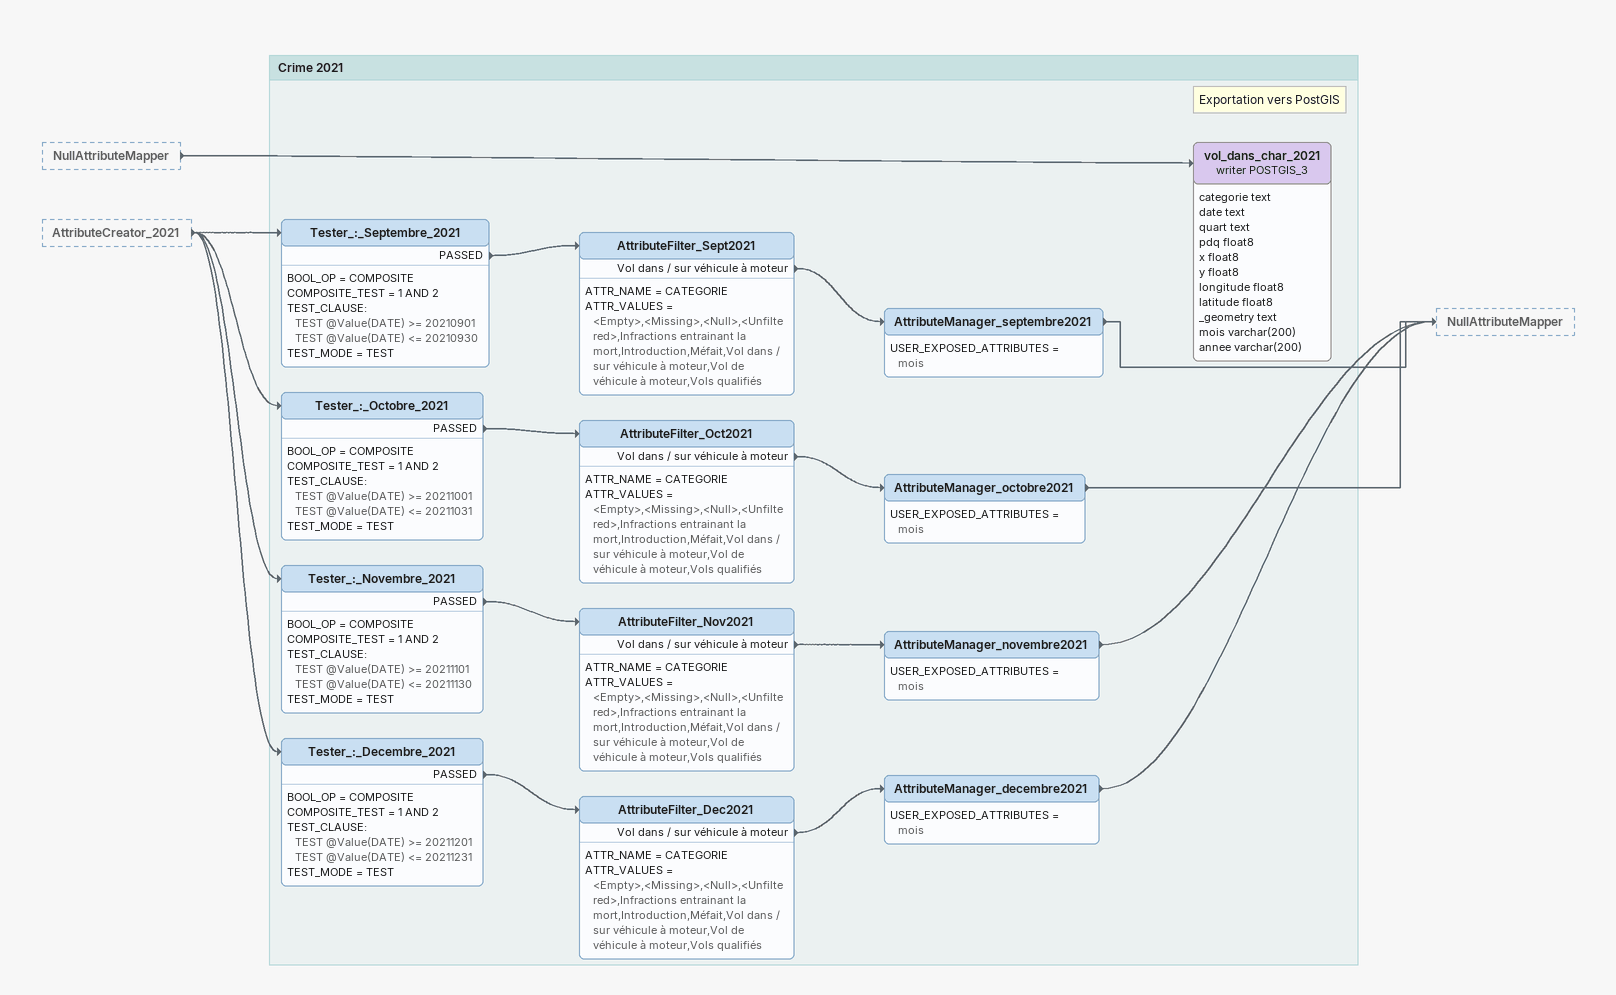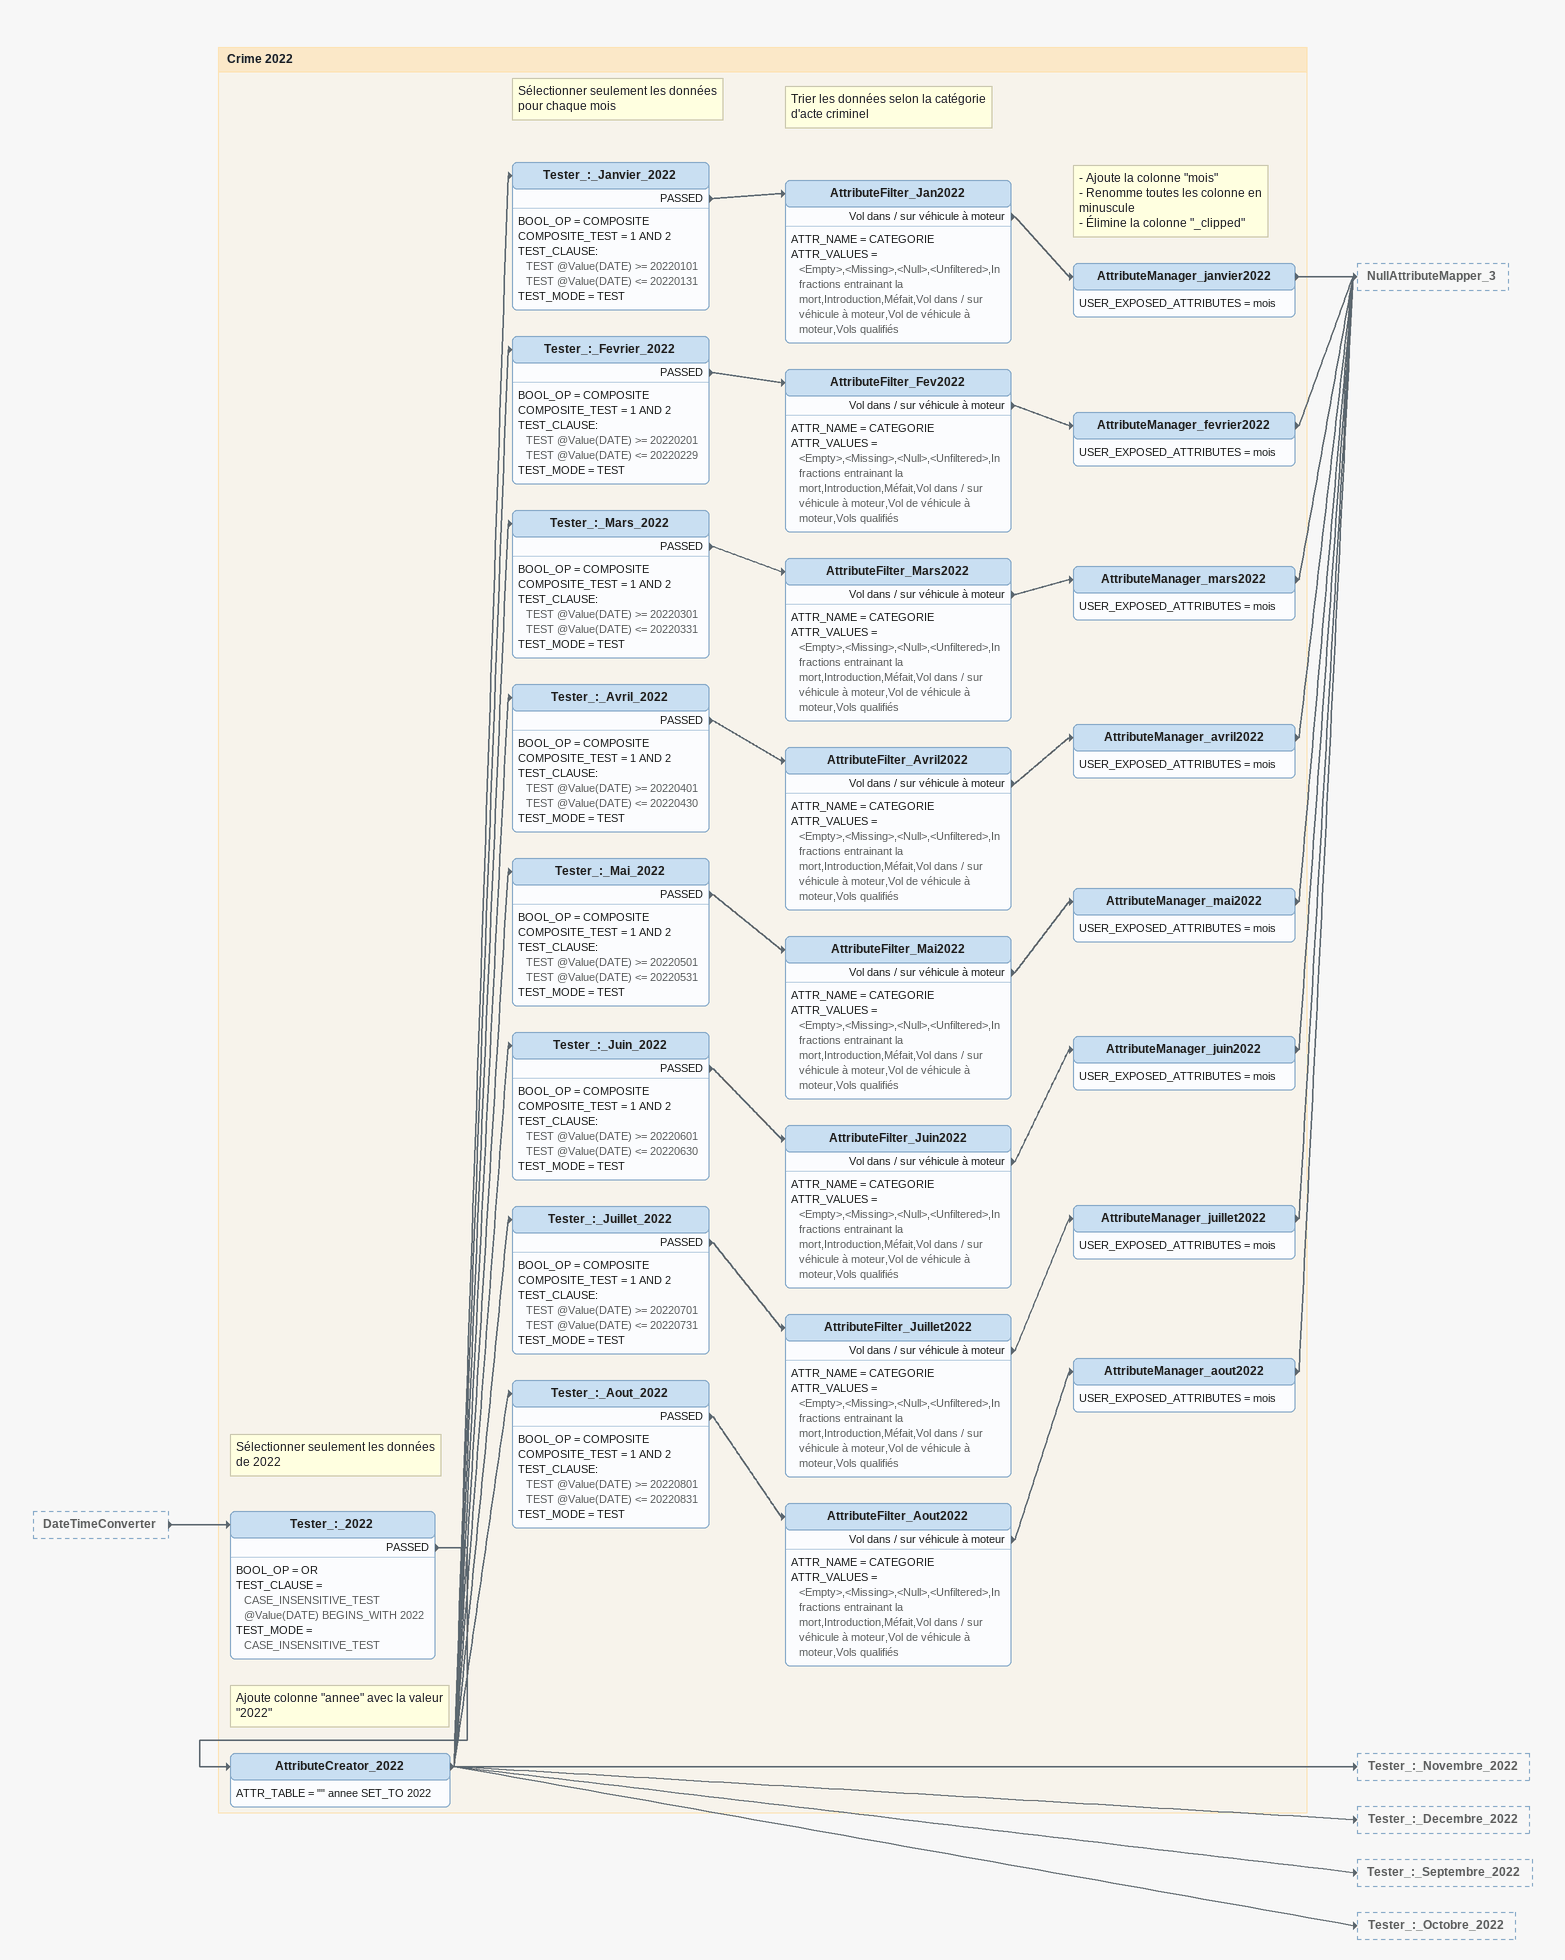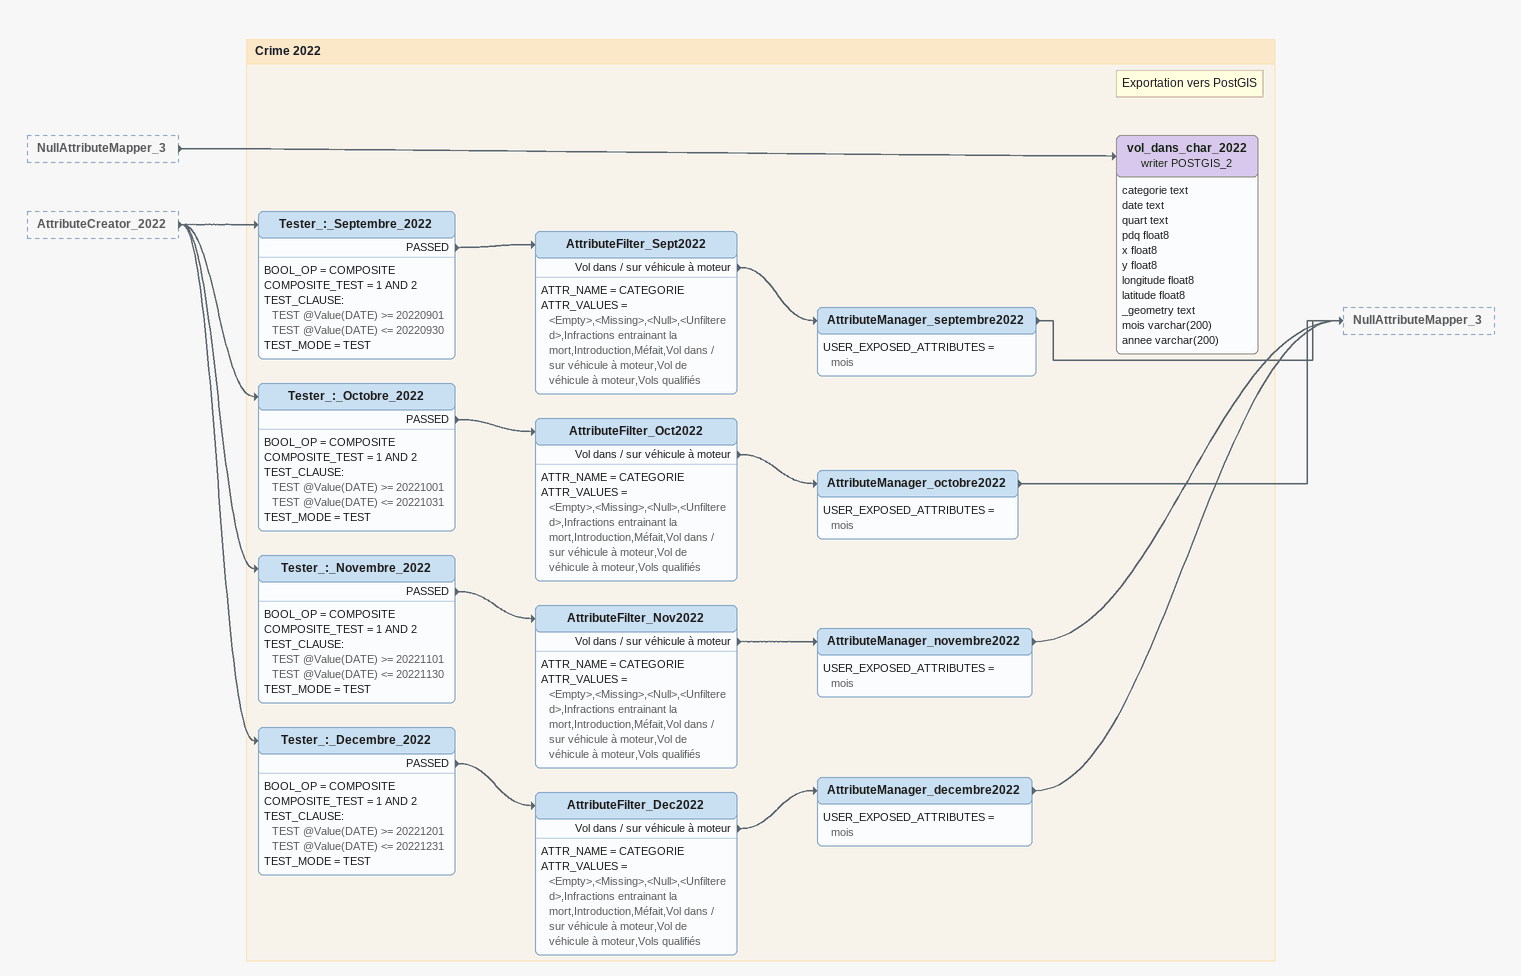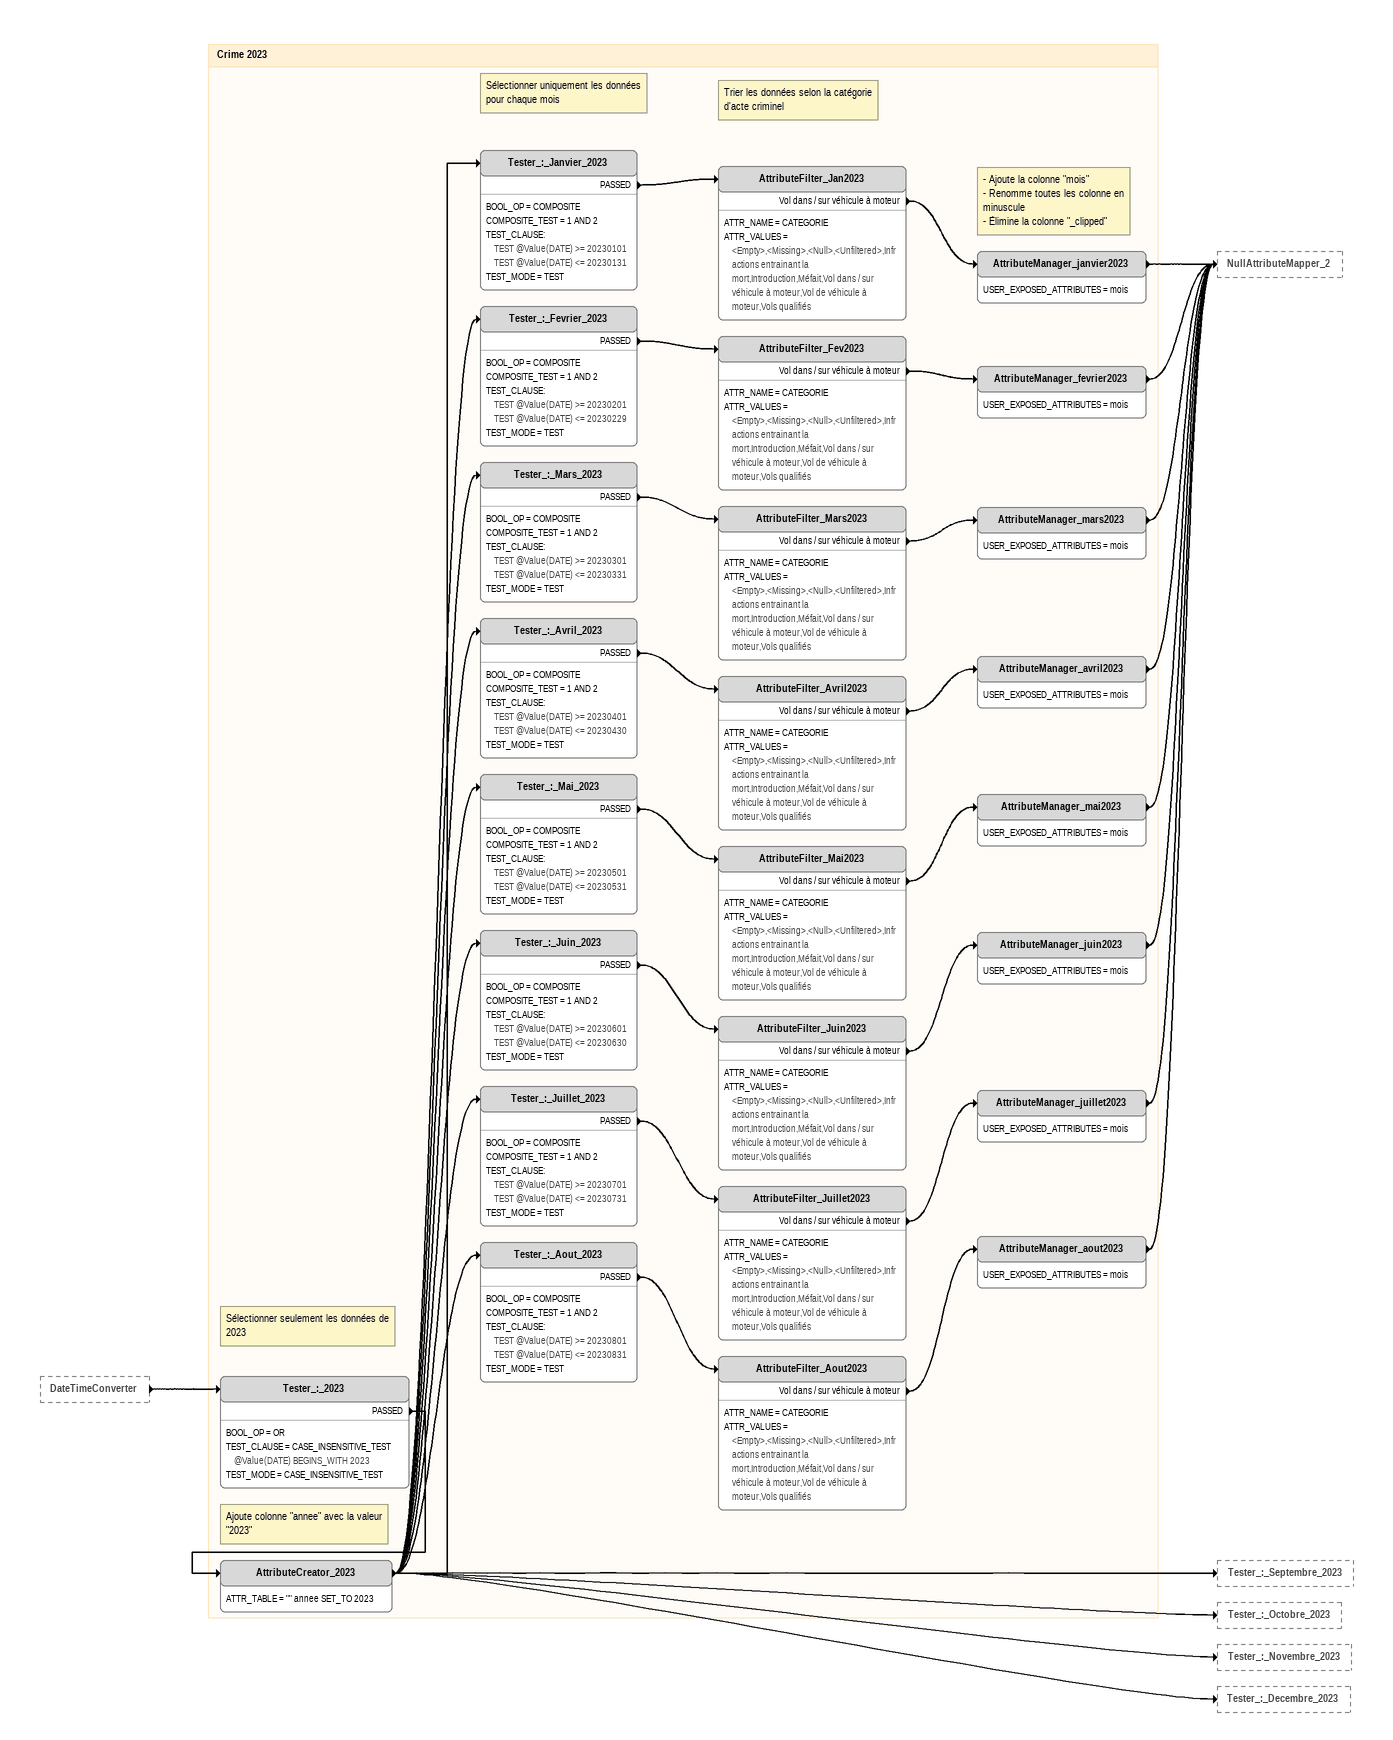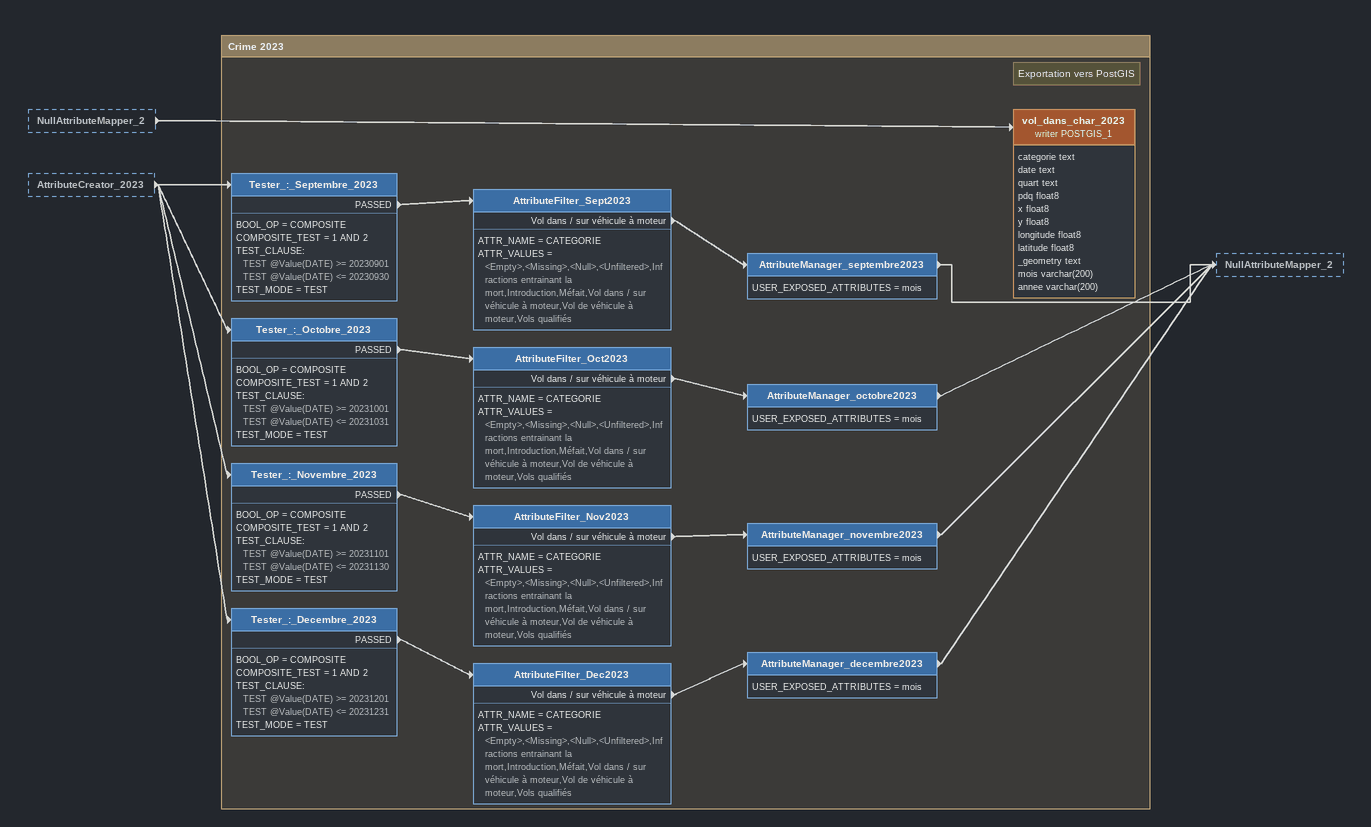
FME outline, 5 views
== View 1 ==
NullAttributeMapper [outside]
    -> vol_dans_char_2021 (writer POSTGIS_3)
AttributeCreator_2021 [outside]
    -> Tester_:_Decembre_2021
    -> Tester_:_Octobre_2021
    -> Tester_:_Novembre_2021
    -> Tester_:_Septembre_2021

Bookmark: Crime 2021
Tester_:_Septembre_2021
    BOOL_OP = COMPOSITE
    COMPOSITE_TEST = 1 AND 2
    TEST_CLAUSE:
      TEST @Value(DATE) >= 20210901
      TEST @Value(DATE) <= 20210930
    TEST_MODE = TEST
    PASSED -> AttributeFilter_Sept2021
AttributeFilter_Sept2021
    ATTR_NAME = CATEGORIE
    ATTR_VALUES = <Empty>,<Missing>,<Null>,<Unfiltered>,Infractions entrainant la mort,Introduction,Méfait,Vol dans / sur véhicule à moteur,Vol de véhicule à moteur,Vols qualifiés
    Vol dans / sur véhicule à moteur -> AttributeManager_septembre2021
AttributeManager_septembre2021
    USER_EXPOSED_ATTRIBUTES = mois
    -> NullAttributeMapper
Tester_:_Octobre_2021
    BOOL_OP = COMPOSITE
    COMPOSITE_TEST = 1 AND 2
    TEST_CLAUSE:
      TEST @Value(DATE) >= 20211001
      TEST @Value(DATE) <= 20211031
    TEST_MODE = TEST
    PASSED -> AttributeFilter_Oct2021
AttributeFilter_Oct2021
    ATTR_NAME = CATEGORIE
    ATTR_VALUES = <Empty>,<Missing>,<Null>,<Unfiltered>,Infractions entrainant la mort,Introduction,Méfait,Vol dans / sur véhicule à moteur,Vol de véhicule à moteur,Vols qualifiés
    Vol dans / sur véhicule à moteur -> AttributeManager_octobre2021
AttributeManager_octobre2021
    USER_EXPOSED_ATTRIBUTES = mois
    -> NullAttributeMapper
Tester_:_Novembre_2021
    BOOL_OP = COMPOSITE
    COMPOSITE_TEST = 1 AND 2
    TEST_CLAUSE:
      TEST @Value(DATE) >= 20211101
      TEST @Value(DATE) <= 20211130
    TEST_MODE = TEST
    PASSED -> AttributeFilter_Nov2021
AttributeFilter_Nov2021
    ATTR_NAME = CATEGORIE
    ATTR_VALUES = <Empty>,<Missing>,<Null>,<Unfiltered>,Infractions entrainant la mort,Introduction,Méfait,Vol dans / sur véhicule à moteur,Vol de véhicule à moteur,Vols qualifiés
    Vol dans / sur véhicule à moteur -> AttributeManager_novembre2021
AttributeManager_novembre2021
    USER_EXPOSED_ATTRIBUTES = mois
    -> NullAttributeMapper
Tester_:_Decembre_2021
    BOOL_OP = COMPOSITE
    COMPOSITE_TEST = 1 AND 2
    TEST_CLAUSE:
      TEST @Value(DATE) >= 20211201
      TEST @Value(DATE) <= 20211231
    TEST_MODE = TEST
    PASSED -> AttributeFilter_Dec2021
AttributeFilter_Dec2021
    ATTR_NAME = CATEGORIE
    ATTR_VALUES = <Empty>,<Missing>,<Null>,<Unfiltered>,Infractions entrainant la mort,Introduction,Méfait,Vol dans / sur véhicule à moteur,Vol de véhicule à moteur,Vols qualifiés
    Vol dans / sur véhicule à moteur -> AttributeManager_decembre2021
AttributeManager_decembre2021
    USER_EXPOSED_ATTRIBUTES = mois
    -> NullAttributeMapper
Note: Exportation vers PostGIS
vol_dans_char_2021 (writer POSTGIS_3)
    attributes: categorie text, date text, quart text, pdq float8, x float8, y float8, longitude float8, latitude float8, _geometry text, mois varchar(200), annee varchar(200)

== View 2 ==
DateTimeConverter [outside]
    -> Tester_:_2022

Bookmark: Crime 2022
Note: Sélectionner seulement les données de 2022
Tester_:_2022
    BOOL_OP = OR
    TEST_CLAUSE = CASE_INSENSITIVE_TEST @Value(DATE) BEGINS_WITH 2022
    TEST_MODE = CASE_INSENSITIVE_TEST
    PASSED -> AttributeCreator_2022
Note: Ajoute colonne "annee" avec la valeur "2022"
AttributeCreator_2022
    ATTR_TABLE = "" annee SET_TO 2022
    -> Tester_:_Aout_2022
    -> Tester_:_Juillet_2022
    -> Tester_:_Fevrier_2022
    -> Tester_:_Janvier_2022
    -> Tester_:_Mai_2022
    -> Tester_:_Novembre_2022
    -> Tester_:_Decembre_2022
    -> Tester_:_Septembre_2022
    -> Tester_:_Juin_2022
    -> Tester_:_Octobre_2022
    -> Tester_:_Avril_2022
    -> Tester_:_Mars_2022
Note: Sélectionner seulement les données pour chaque mois
Tester_:_Janvier_2022
    BOOL_OP = COMPOSITE
    COMPOSITE_TEST = 1 AND 2
    TEST_CLAUSE:
      TEST @Value(DATE) >= 20220101
      TEST @Value(DATE) <= 20220131
    TEST_MODE = TEST
    PASSED -> AttributeFilter_Jan2022
Note: Trier les données selon la catégorie d'acte criminel
AttributeFilter_Jan2022
    ATTR_NAME = CATEGORIE
    ATTR_VALUES = <Empty>,<Missing>,<Null>,<Unfiltered>,Infractions entrainant la mort,Introduction,Méfait,Vol dans / sur véhicule à moteur,Vol de véhicule à moteur,Vols qualifiés
    Vol dans / sur véhicule à moteur -> AttributeManager_janvier2022
Note: - Ajoute la colonne "mois" / - Renomme toutes les colonne en minuscule / - Élimine la colonne "_clipped"
AttributeManager_janvier2022
    USER_EXPOSED_ATTRIBUTES = mois
    -> NullAttributeMapper_3
Tester_:_Fevrier_2022
    BOOL_OP = COMPOSITE
    COMPOSITE_TEST = 1 AND 2
    TEST_CLAUSE:
      TEST @Value(DATE) >= 20220201
      TEST @Value(DATE) <= 20220229
    TEST_MODE = TEST
    PASSED -> AttributeFilter_Fev2022
AttributeFilter_Fev2022
    ATTR_NAME = CATEGORIE
    ATTR_VALUES = <Empty>,<Missing>,<Null>,<Unfiltered>,Infractions entrainant la mort,Introduction,Méfait,Vol dans / sur véhicule à moteur,Vol de véhicule à moteur,Vols qualifiés
    Vol dans / sur véhicule à moteur -> AttributeManager_fevrier2022
AttributeManager_fevrier2022
    USER_EXPOSED_ATTRIBUTES = mois
    -> NullAttributeMapper_3
Tester_:_Mars_2022
    BOOL_OP = COMPOSITE
    COMPOSITE_TEST = 1 AND 2
    TEST_CLAUSE:
      TEST @Value(DATE) >= 20220301
      TEST @Value(DATE) <= 20220331
    TEST_MODE = TEST
    PASSED -> AttributeFilter_Mars2022
AttributeFilter_Mars2022
    ATTR_NAME = CATEGORIE
    ATTR_VALUES = <Empty>,<Missing>,<Null>,<Unfiltered>,Infractions entrainant la mort,Introduction,Méfait,Vol dans / sur véhicule à moteur,Vol de véhicule à moteur,Vols qualifiés
    Vol dans / sur véhicule à moteur -> AttributeManager_mars2022
AttributeManager_mars2022
    USER_EXPOSED_ATTRIBUTES = mois
    -> NullAttributeMapper_3
Tester_:_Avril_2022
    BOOL_OP = COMPOSITE
    COMPOSITE_TEST = 1 AND 2
    TEST_CLAUSE:
      TEST @Value(DATE) >= 20220401
      TEST @Value(DATE) <= 20220430
    TEST_MODE = TEST
    PASSED -> AttributeFilter_Avril2022
AttributeFilter_Avril2022
    ATTR_NAME = CATEGORIE
    ATTR_VALUES = <Empty>,<Missing>,<Null>,<Unfiltered>,Infractions entrainant la mort,Introduction,Méfait,Vol dans / sur véhicule à moteur,Vol de véhicule à moteur,Vols qualifiés
    Vol dans / sur véhicule à moteur -> AttributeManager_avril2022
AttributeManager_avril2022
    USER_EXPOSED_ATTRIBUTES = mois
    -> NullAttributeMapper_3
Tester_:_Mai_2022
    BOOL_OP = COMPOSITE
    COMPOSITE_TEST = 1 AND 2
    TEST_CLAUSE:
      TEST @Value(DATE) >= 20220501
      TEST @Value(DATE) <= 20220531
    TEST_MODE = TEST
    PASSED -> AttributeFilter_Mai2022
AttributeFilter_Mai2022
    ATTR_NAME = CATEGORIE
    ATTR_VALUES = <Empty>,<Missing>,<Null>,<Unfiltered>,Infractions entrainant la mort,Introduction,Méfait,Vol dans / sur véhicule à moteur,Vol de véhicule à moteur,Vols qualifiés
    Vol dans / sur véhicule à moteur -> AttributeManager_mai2022
AttributeManager_mai2022
    USER_EXPOSED_ATTRIBUTES = mois
    -> NullAttributeMapper_3
Tester_:_Juin_2022
    BOOL_OP = COMPOSITE
    COMPOSITE_TEST = 1 AND 2
    TEST_CLAUSE:
      TEST @Value(DATE) >= 20220601
      TEST @Value(DATE) <= 20220630
    TEST_MODE = TEST
    PASSED -> AttributeFilter_Juin2022
AttributeFilter_Juin2022
    ATTR_NAME = CATEGORIE
    ATTR_VALUES = <Empty>,<Missing>,<Null>,<Unfiltered>,Infractions entrainant la mort,Introduction,Méfait,Vol dans / sur véhicule à moteur,Vol de véhicule à moteur,Vols qualifiés
    Vol dans / sur véhicule à moteur -> AttributeManager_juin2022
AttributeManager_juin2022
    USER_EXPOSED_ATTRIBUTES = mois
    -> NullAttributeMapper_3
Tester_:_Juillet_2022
    BOOL_OP = COMPOSITE
    COMPOSITE_TEST = 1 AND 2
    TEST_CLAUSE:
      TEST @Value(DATE) >= 20220701
      TEST @Value(DATE) <= 20220731
    TEST_MODE = TEST
    PASSED -> AttributeFilter_Juillet2022
AttributeFilter_Juillet2022
    ATTR_NAME = CATEGORIE
    ATTR_VALUES = <Empty>,<Missing>,<Null>,<Unfiltered>,Infractions entrainant la mort,Introduction,Méfait,Vol dans / sur véhicule à moteur,Vol de véhicule à moteur,Vols qualifiés
    Vol dans / sur véhicule à moteur -> AttributeManager_juillet2022
AttributeManager_juillet2022
    USER_EXPOSED_ATTRIBUTES = mois
    -> NullAttributeMapper_3
Tester_:_Aout_2022
    BOOL_OP = COMPOSITE
    COMPOSITE_TEST = 1 AND 2
    TEST_CLAUSE:
      TEST @Value(DATE) >= 20220801
      TEST @Value(DATE) <= 20220831
    TEST_MODE = TEST
    PASSED -> AttributeFilter_Aout2022
AttributeFilter_Aout2022
    ATTR_NAME = CATEGORIE
    ATTR_VALUES = <Empty>,<Missing>,<Null>,<Unfiltered>,Infractions entrainant la mort,Introduction,Méfait,Vol dans / sur véhicule à moteur,Vol de véhicule à moteur,Vols qualifiés
    Vol dans / sur véhicule à moteur -> AttributeManager_aout2022
AttributeManager_aout2022
    USER_EXPOSED_ATTRIBUTES = mois
    -> NullAttributeMapper_3

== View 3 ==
NullAttributeMapper_3 [outside]
    -> vol_dans_char_2022 (writer POSTGIS_2)
AttributeCreator_2022 [outside]
    -> Tester_:_Novembre_2022
    -> Tester_:_Decembre_2022
    -> Tester_:_Septembre_2022
    -> Tester_:_Octobre_2022

Bookmark: Crime 2022
Tester_:_Septembre_2022
    BOOL_OP = COMPOSITE
    COMPOSITE_TEST = 1 AND 2
    TEST_CLAUSE:
      TEST @Value(DATE) >= 20220901
      TEST @Value(DATE) <= 20220930
    TEST_MODE = TEST
    PASSED -> AttributeFilter_Sept2022
AttributeFilter_Sept2022
    ATTR_NAME = CATEGORIE
    ATTR_VALUES = <Empty>,<Missing>,<Null>,<Unfiltered>,Infractions entrainant la mort,Introduction,Méfait,Vol dans / sur véhicule à moteur,Vol de véhicule à moteur,Vols qualifiés
    Vol dans / sur véhicule à moteur -> AttributeManager_septembre2022
AttributeManager_septembre2022
    USER_EXPOSED_ATTRIBUTES = mois
    -> NullAttributeMapper_3
Tester_:_Octobre_2022
    BOOL_OP = COMPOSITE
    COMPOSITE_TEST = 1 AND 2
    TEST_CLAUSE:
      TEST @Value(DATE) >= 20221001
      TEST @Value(DATE) <= 20221031
    TEST_MODE = TEST
    PASSED -> AttributeFilter_Oct2022
AttributeFilter_Oct2022
    ATTR_NAME = CATEGORIE
    ATTR_VALUES = <Empty>,<Missing>,<Null>,<Unfiltered>,Infractions entrainant la mort,Introduction,Méfait,Vol dans / sur véhicule à moteur,Vol de véhicule à moteur,Vols qualifiés
    Vol dans / sur véhicule à moteur -> AttributeManager_octobre2022
AttributeManager_octobre2022
    USER_EXPOSED_ATTRIBUTES = mois
    -> NullAttributeMapper_3
Tester_:_Novembre_2022
    BOOL_OP = COMPOSITE
    COMPOSITE_TEST = 1 AND 2
    TEST_CLAUSE:
      TEST @Value(DATE) >= 20221101
      TEST @Value(DATE) <= 20221130
    TEST_MODE = TEST
    PASSED -> AttributeFilter_Nov2022
AttributeFilter_Nov2022
    ATTR_NAME = CATEGORIE
    ATTR_VALUES = <Empty>,<Missing>,<Null>,<Unfiltered>,Infractions entrainant la mort,Introduction,Méfait,Vol dans / sur véhicule à moteur,Vol de véhicule à moteur,Vols qualifiés
    Vol dans / sur véhicule à moteur -> AttributeManager_novembre2022
AttributeManager_novembre2022
    USER_EXPOSED_ATTRIBUTES = mois
    -> NullAttributeMapper_3
Tester_:_Decembre_2022
    BOOL_OP = COMPOSITE
    COMPOSITE_TEST = 1 AND 2
    TEST_CLAUSE:
      TEST @Value(DATE) >= 20221201
      TEST @Value(DATE) <= 20221231
    TEST_MODE = TEST
    PASSED -> AttributeFilter_Dec2022
AttributeFilter_Dec2022
    ATTR_NAME = CATEGORIE
    ATTR_VALUES = <Empty>,<Missing>,<Null>,<Unfiltered>,Infractions entrainant la mort,Introduction,Méfait,Vol dans / sur véhicule à moteur,Vol de véhicule à moteur,Vols qualifiés
    Vol dans / sur véhicule à moteur -> AttributeManager_decembre2022
AttributeManager_decembre2022
    USER_EXPOSED_ATTRIBUTES = mois
    -> NullAttributeMapper_3
Note: Exportation vers PostGIS
vol_dans_char_2022 (writer POSTGIS_2)
    attributes: categorie text, date text, quart text, pdq float8, x float8, y float8, longitude float8, latitude float8, _geometry text, mois varchar(200), annee varchar(200)

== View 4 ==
DateTimeConverter [outside]
    -> Tester_:_2023

Bookmark: Crime 2023
Note: Sélectionner seulement les données de 2023
Tester_:_2023
    BOOL_OP = OR
    TEST_CLAUSE = CASE_INSENSITIVE_TEST @Value(DATE) BEGINS_WITH 2023
    TEST_MODE = CASE_INSENSITIVE_TEST
    PASSED -> AttributeCreator_2023
Note: Ajoute colonne "annee" avec la valeur "2023"
AttributeCreator_2023
    ATTR_TABLE = "" annee SET_TO 2023
    -> Tester_:_Janvier_2023
    -> Tester_:_Fevrier_2023
    -> Tester_:_Mars_2023
    -> Tester_:_Avril_2023
    -> Tester_:_Mai_2023
    -> Tester_:_Juin_2023
    -> Tester_:_Juillet_2023
    -> Tester_:_Aout_2023
    -> Tester_:_Septembre_2023
    -> Tester_:_Octobre_2023
    -> Tester_:_Novembre_2023
    -> Tester_:_Decembre_2023
Note: Sélectionner uniquement les données pour chaque mois
Tester_:_Janvier_2023
    BOOL_OP = COMPOSITE
    COMPOSITE_TEST = 1 AND 2
    TEST_CLAUSE:
      TEST @Value(DATE) >= 20230101
      TEST @Value(DATE) <= 20230131
    TEST_MODE = TEST
    PASSED -> AttributeFilter_Jan2023
Note: Trier les données selon la catégorie d'acte criminel
AttributeFilter_Jan2023
    ATTR_NAME = CATEGORIE
    ATTR_VALUES = <Empty>,<Missing>,<Null>,<Unfiltered>,Infractions entrainant la mort,Introduction,Méfait,Vol dans / sur véhicule à moteur,Vol de véhicule à moteur,Vols qualifiés
    Vol dans / sur véhicule à moteur -> AttributeManager_janvier2023
Note: - Ajoute la colonne "mois" / - Renomme toutes les colonne en minuscule / - Élimine la colonne "_clipped"
AttributeManager_janvier2023
    USER_EXPOSED_ATTRIBUTES = mois
    -> NullAttributeMapper_2
Tester_:_Fevrier_2023
    BOOL_OP = COMPOSITE
    COMPOSITE_TEST = 1 AND 2
    TEST_CLAUSE:
      TEST @Value(DATE) >= 20230201
      TEST @Value(DATE) <= 20230229
    TEST_MODE = TEST
    PASSED -> AttributeFilter_Fev2023
AttributeFilter_Fev2023
    ATTR_NAME = CATEGORIE
    ATTR_VALUES = <Empty>,<Missing>,<Null>,<Unfiltered>,Infractions entrainant la mort,Introduction,Méfait,Vol dans / sur véhicule à moteur,Vol de véhicule à moteur,Vols qualifiés
    Vol dans / sur véhicule à moteur -> AttributeManager_fevrier2023
AttributeManager_fevrier2023
    USER_EXPOSED_ATTRIBUTES = mois
    -> NullAttributeMapper_2
Tester_:_Mars_2023
    BOOL_OP = COMPOSITE
    COMPOSITE_TEST = 1 AND 2
    TEST_CLAUSE:
      TEST @Value(DATE) >= 20230301
      TEST @Value(DATE) <= 20230331
    TEST_MODE = TEST
    PASSED -> AttributeFilter_Mars2023
AttributeFilter_Mars2023
    ATTR_NAME = CATEGORIE
    ATTR_VALUES = <Empty>,<Missing>,<Null>,<Unfiltered>,Infractions entrainant la mort,Introduction,Méfait,Vol dans / sur véhicule à moteur,Vol de véhicule à moteur,Vols qualifiés
    Vol dans / sur véhicule à moteur -> AttributeManager_mars2023
AttributeManager_mars2023
    USER_EXPOSED_ATTRIBUTES = mois
    -> NullAttributeMapper_2
Tester_:_Avril_2023
    BOOL_OP = COMPOSITE
    COMPOSITE_TEST = 1 AND 2
    TEST_CLAUSE:
      TEST @Value(DATE) >= 20230401
      TEST @Value(DATE) <= 20230430
    TEST_MODE = TEST
    PASSED -> AttributeFilter_Avril2023
AttributeFilter_Avril2023
    ATTR_NAME = CATEGORIE
    ATTR_VALUES = <Empty>,<Missing>,<Null>,<Unfiltered>,Infractions entrainant la mort,Introduction,Méfait,Vol dans / sur véhicule à moteur,Vol de véhicule à moteur,Vols qualifiés
    Vol dans / sur véhicule à moteur -> AttributeManager_avril2023
AttributeManager_avril2023
    USER_EXPOSED_ATTRIBUTES = mois
    -> NullAttributeMapper_2
Tester_:_Mai_2023
    BOOL_OP = COMPOSITE
    COMPOSITE_TEST = 1 AND 2
    TEST_CLAUSE:
      TEST @Value(DATE) >= 20230501
      TEST @Value(DATE) <= 20230531
    TEST_MODE = TEST
    PASSED -> AttributeFilter_Mai2023
AttributeFilter_Mai2023
    ATTR_NAME = CATEGORIE
    ATTR_VALUES = <Empty>,<Missing>,<Null>,<Unfiltered>,Infractions entrainant la mort,Introduction,Méfait,Vol dans / sur véhicule à moteur,Vol de véhicule à moteur,Vols qualifiés
    Vol dans / sur véhicule à moteur -> AttributeManager_mai2023
AttributeManager_mai2023
    USER_EXPOSED_ATTRIBUTES = mois
    -> NullAttributeMapper_2
Tester_:_Juin_2023
    BOOL_OP = COMPOSITE
    COMPOSITE_TEST = 1 AND 2
    TEST_CLAUSE:
      TEST @Value(DATE) >= 20230601
      TEST @Value(DATE) <= 20230630
    TEST_MODE = TEST
    PASSED -> AttributeFilter_Juin2023
AttributeFilter_Juin2023
    ATTR_NAME = CATEGORIE
    ATTR_VALUES = <Empty>,<Missing>,<Null>,<Unfiltered>,Infractions entrainant la mort,Introduction,Méfait,Vol dans / sur véhicule à moteur,Vol de véhicule à moteur,Vols qualifiés
    Vol dans / sur véhicule à moteur -> AttributeManager_juin2023
AttributeManager_juin2023
    USER_EXPOSED_ATTRIBUTES = mois
    -> NullAttributeMapper_2
Tester_:_Juillet_2023
    BOOL_OP = COMPOSITE
    COMPOSITE_TEST = 1 AND 2
    TEST_CLAUSE:
      TEST @Value(DATE) >= 20230701
      TEST @Value(DATE) <= 20230731
    TEST_MODE = TEST
    PASSED -> AttributeFilter_Juillet2023
AttributeFilter_Juillet2023
    ATTR_NAME = CATEGORIE
    ATTR_VALUES = <Empty>,<Missing>,<Null>,<Unfiltered>,Infractions entrainant la mort,Introduction,Méfait,Vol dans / sur véhicule à moteur,Vol de véhicule à moteur,Vols qualifiés
    Vol dans / sur véhicule à moteur -> AttributeManager_juillet2023
AttributeManager_juillet2023
    USER_EXPOSED_ATTRIBUTES = mois
    -> NullAttributeMapper_2
Tester_:_Aout_2023
    BOOL_OP = COMPOSITE
    COMPOSITE_TEST = 1 AND 2
    TEST_CLAUSE:
      TEST @Value(DATE) >= 20230801
      TEST @Value(DATE) <= 20230831
    TEST_MODE = TEST
    PASSED -> AttributeFilter_Aout2023
AttributeFilter_Aout2023
    ATTR_NAME = CATEGORIE
    ATTR_VALUES = <Empty>,<Missing>,<Null>,<Unfiltered>,Infractions entrainant la mort,Introduction,Méfait,Vol dans / sur véhicule à moteur,Vol de véhicule à moteur,Vols qualifiés
    Vol dans / sur véhicule à moteur -> AttributeManager_aout2023
AttributeManager_aout2023
    USER_EXPOSED_ATTRIBUTES = mois
    -> NullAttributeMapper_2

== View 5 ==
NullAttributeMapper_2 [outside]
    -> vol_dans_char_2023 (writer POSTGIS_1)
AttributeCreator_2023 [outside]
    -> Tester_:_Septembre_2023
    -> Tester_:_Octobre_2023
    -> Tester_:_Novembre_2023
    -> Tester_:_Decembre_2023

Bookmark: Crime 2023
Tester_:_Septembre_2023
    BOOL_OP = COMPOSITE
    COMPOSITE_TEST = 1 AND 2
    TEST_CLAUSE:
      TEST @Value(DATE) >= 20230901
      TEST @Value(DATE) <= 20230930
    TEST_MODE = TEST
    PASSED -> AttributeFilter_Sept2023
AttributeFilter_Sept2023
    ATTR_NAME = CATEGORIE
    ATTR_VALUES = <Empty>,<Missing>,<Null>,<Unfiltered>,Infractions entrainant la mort,Introduction,Méfait,Vol dans / sur véhicule à moteur,Vol de véhicule à moteur,Vols qualifiés
    Vol dans / sur véhicule à moteur -> AttributeManager_septembre2023
AttributeManager_septembre2023
    USER_EXPOSED_ATTRIBUTES = mois
    -> NullAttributeMapper_2
Tester_:_Octobre_2023
    BOOL_OP = COMPOSITE
    COMPOSITE_TEST = 1 AND 2
    TEST_CLAUSE:
      TEST @Value(DATE) >= 20231001
      TEST @Value(DATE) <= 20231031
    TEST_MODE = TEST
    PASSED -> AttributeFilter_Oct2023
AttributeFilter_Oct2023
    ATTR_NAME = CATEGORIE
    ATTR_VALUES = <Empty>,<Missing>,<Null>,<Unfiltered>,Infractions entrainant la mort,Introduction,Méfait,Vol dans / sur véhicule à moteur,Vol de véhicule à moteur,Vols qualifiés
    Vol dans / sur véhicule à moteur -> AttributeManager_octobre2023
AttributeManager_octobre2023
    USER_EXPOSED_ATTRIBUTES = mois
    -> NullAttributeMapper_2
Tester_:_Novembre_2023
    BOOL_OP = COMPOSITE
    COMPOSITE_TEST = 1 AND 2
    TEST_CLAUSE:
      TEST @Value(DATE) >= 20231101
      TEST @Value(DATE) <= 20231130
    TEST_MODE = TEST
    PASSED -> AttributeFilter_Nov2023
AttributeFilter_Nov2023
    ATTR_NAME = CATEGORIE
    ATTR_VALUES = <Empty>,<Missing>,<Null>,<Unfiltered>,Infractions entrainant la mort,Introduction,Méfait,Vol dans / sur véhicule à moteur,Vol de véhicule à moteur,Vols qualifiés
    Vol dans / sur véhicule à moteur -> AttributeManager_novembre2023
AttributeManager_novembre2023
    USER_EXPOSED_ATTRIBUTES = mois
    -> NullAttributeMapper_2
Tester_:_Decembre_2023
    BOOL_OP = COMPOSITE
    COMPOSITE_TEST = 1 AND 2
    TEST_CLAUSE:
      TEST @Value(DATE) >= 20231201
      TEST @Value(DATE) <= 20231231
    TEST_MODE = TEST
    PASSED -> AttributeFilter_Dec2023
AttributeFilter_Dec2023
    ATTR_NAME = CATEGORIE
    ATTR_VALUES = <Empty>,<Missing>,<Null>,<Unfiltered>,Infractions entrainant la mort,Introduction,Méfait,Vol dans / sur véhicule à moteur,Vol de véhicule à moteur,Vols qualifiés
    Vol dans / sur véhicule à moteur -> AttributeManager_decembre2023
AttributeManager_decembre2023
    USER_EXPOSED_ATTRIBUTES = mois
    -> NullAttributeMapper_2
Note: Exportation vers PostGIS
vol_dans_char_2023 (writer POSTGIS_1)
    attributes: categorie text, date text, quart text, pdq float8, x float8, y float8, longitude float8, latitude float8, _geometry text, mois varchar(200), annee varchar(200)
